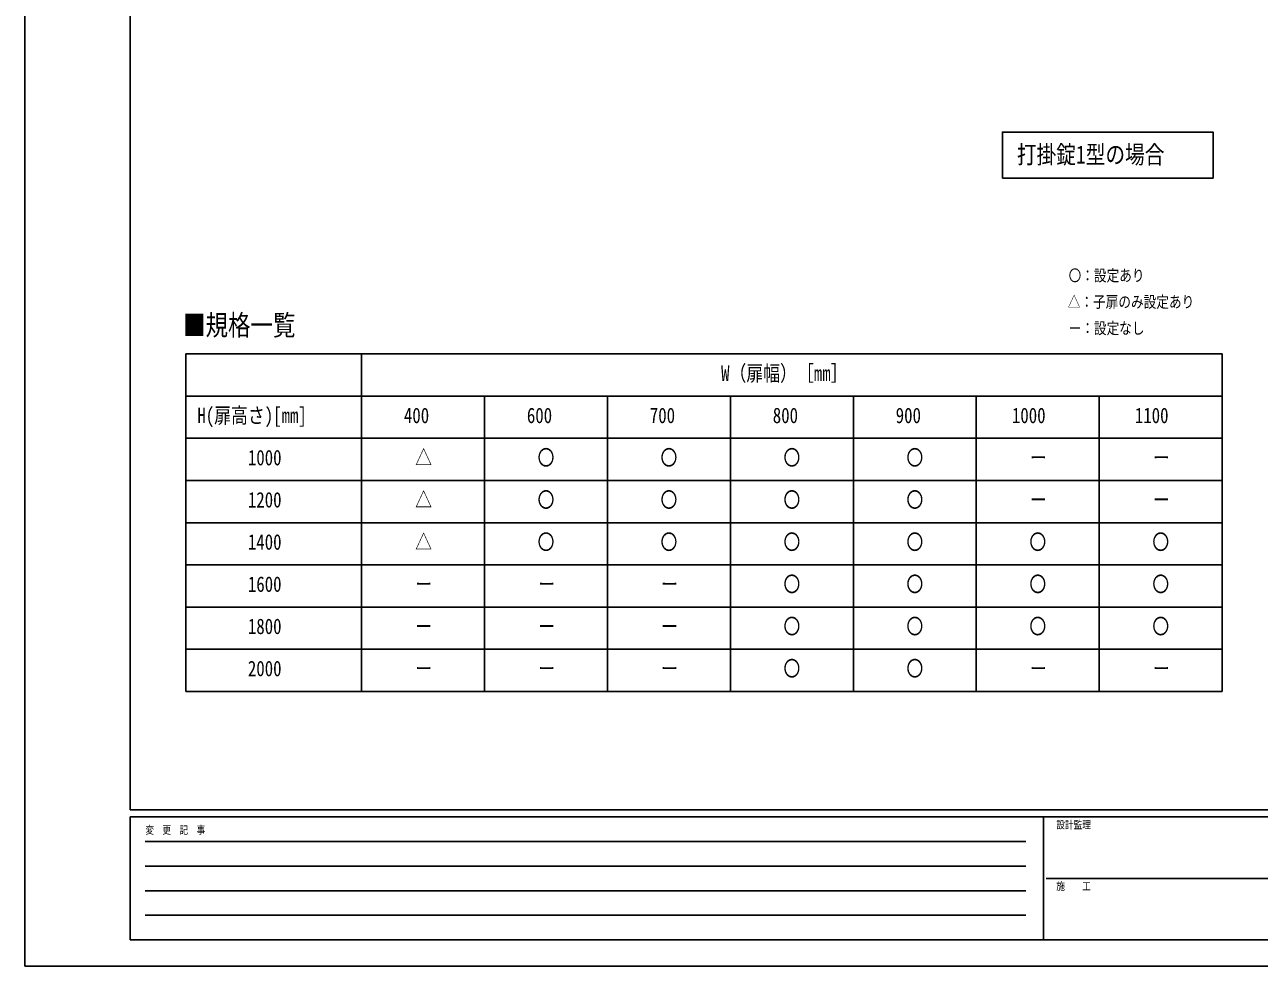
# Model space of a CAD drawing. Units: millimetres, scale not verified. Extents: x -4205 to 4205, y -2970 to 2970.
# Drawn here: x -4205 to -690, y -2970 to -291 of the extents above; entities that cross this region are included whole.
import ezdxf
from ezdxf.enums import TextEntityAlignment as Align

# ---------------------------------------------------------------- set-up
doc = ezdxf.new("R2010")
doc.units = ezdxf.units.MM
doc.header["$LTSCALE"] = 12
doc.layers.add('0-2_USER1', color=3, linetype='Continuous')
doc.layers.add('0-6_YKK_ZWAK', color=7, linetype='Continuous')
doc.styles.add('ＭＳ ゴシック', font='')
doc.styles.get('ＭＳ ゴシック').set_extended_font_data('MS Gothic')

msp = doc.modelspace()

# ---------------------------------------------------------------- linework, layer by layer
at = {"layer": '0-2_USER1'}
for p, q in [((-3745.98, -1228), (-795.98, -1228)), ((-3745.98, -1228), (-3745.98, -2188)), ((-3245.98, -1228), (-3245.98, -2188)), ((-795.98, -1228), (-795.98, -2188)), ((-3745.98, -1348), (-795.98, -1348)), ((-2895.98, -1348), (-2895.98, -2188)), ((-2545.98, -1348), (-2545.98, -2188)), ((-2195.98, -1348), (-2195.98, -2188)), ((-1845.98, -1348), (-1845.98, -2188)), ((-1495.98, -1348), (-1495.98, -2188)), ((-1145.98, -1348), (-1145.98, -2188)), ((-3745.98, -1468), (-795.98, -1468)), ((-3745.98, -1588), (-795.98, -1588)), ((-3745.98, -1708), (-795.98, -1708)), ((-3745.98, -1828), (-795.98, -1828)), ((-3745.98, -1948), (-795.98, -1948)), ((-3745.98, -2068), (-795.98, -2068)), ((-3745.98, -2188), (-795.98, -2188))]:
    msp.add_line(p, q, dxfattribs=at)
msp.add_lwpolyline([(-1421.59, -727.44), (-1421.59, -596.64), (-821.91, -596.64), (-821.91, -727.44)], close=True, dxfattribs=at)
at = {"layer": '0-6_YKK_ZWAK'}
for p, q in [((-3904.98, -2525), (-3904.98, 2775)), ((3895.02, -2525), (-3904.98, -2525)), ((-1304.98, -2545), (-3904.98, -2545)), ((-3904.98, -2895), (-3904.98, -2545)), ((-1304.98, -2545), (-1304.98, -2895)), ((-4.98, -2545), (-1304.98, -2545)), ((-3862.48, -2615), (-1354.98, -2615)), ((-3862.48, -2685), (-1354.98, -2685)), ((-1297.48, -2720), (-4.98, -2720)), ((-3862.48, -2755), (-1354.98, -2755)), ((-3862.48, -2825), (-1354.98, -2825)), ((-3904.98, -2895), (-1304.98, -2895)), ((-1304.98, -2895), (-4.98, -2895))]:
    msp.add_line(p, q, dxfattribs=at)
msp.add_lwpolyline([(-4205, -2970), (4205, -2970), (4205, 2970), (-4205, 2970)], close=True, dxfattribs=at)

# ---------------------------------------------------------------- texts
at = {"layer": '0-2_USER1', "style": 'ＭＳ ゴシック', "width": 0.8}
for s, height, p in [('打掛錠1型の場合', 51.32, (-1380.4, -701.64)), ('〇：設定あり', 32.99, (-1233.18, -1031.17)), ('△：子扉のみ設定あり', 32.99, (-1235.58, -1106.17)), ('■規格一覧', 58.65, (-3754.17, -1192.92)), ('ー：設定なし', 32.99, (-1233.18, -1181.17)), ('W（扉幅）［㎜］', 43.99, (-2222.58, -1318)), ('H(扉高さ)[mm]', 43.99, (-3713.58, -1438)), ('400', 43.99, (-3125.38, -1438)), ('600', 43.99, (-2775.38, -1438)), ('700', 43.99, (-2425.38, -1438)), ('800', 43.99, (-2075.38, -1438)), ('900', 43.99, (-1725.38, -1438)), ('1000', 43.99, (-1394.58, -1438)), ('1100', 43.99, (-1044.58, -1438)), ('1000', 43.99, (-3569.58, -1558)), ('△', 43.99, (-3093.38, -1558)), ('〇', 43.99, (-2744.98, -1558)), ('〇', 43.99, (-2394.98, -1558)), ('〇', 43.99, (-2044.98, -1558)), ('〇', 43.99, (-1694.98, -1558)), ('ー', 43.99, (-1343.38, -1558)), ('ー', 43.99, (-993.38, -1558)), ('△', 43.99, (-3093.38, -1678)), ('〇', 43.99, (-2744.98, -1678)), ('〇', 43.99, (-2394.98, -1678)), ('〇', 43.99, (-2044.98, -1678)), ('〇', 43.99, (-1694.98, -1678)), ('1200', 43.99, (-3569.58, -1678)), ('ー', 43.99, (-1343.38, -1678)), ('ー', 43.99, (-993.38, -1678)), ('1400', 43.99, (-3569.58, -1798)), ('△', 43.99, (-3093.38, -1798)), ('〇', 43.99, (-2744.98, -1798)), ('〇', 43.99, (-2394.98, -1798)), ('〇', 43.99, (-2044.98, -1798)), ('〇', 43.99, (-1694.98, -1798)), ('〇', 43.99, (-1344.98, -1798)), ('〇', 43.99, (-994.98, -1798)), ('1600', 43.99, (-3569.58, -1918)), ('〇', 43.99, (-2044.98, -1918)), ('〇', 43.99, (-1694.98, -1918)), ('〇', 43.99, (-1344.98, -1918)), ('〇', 43.99, (-994.98, -1918)), ('ー', 43.99, (-3093.38, -1918)), ('ー', 43.99, (-2743.38, -1918)), ('ー', 43.99, (-2393.38, -1918)), ('1800', 43.99, (-3569.58, -2038)), ('ー', 43.99, (-3093.38, -2038)), ('ー', 43.99, (-2743.38, -2038)), ('ー', 43.99, (-2393.38, -2038)), ('〇', 43.99, (-2044.98, -2038)), ('〇', 43.99, (-1694.98, -2038)), ('〇', 43.99, (-1344.98, -2038)), ('〇', 43.99, (-994.98, -2038)), ('2000', 43.99, (-3569.58, -2158)), ('〇', 43.99, (-2044.98, -2158)), ('〇', 43.99, (-1694.98, -2158)), ('ー', 43.99, (-3093.38, -2158)), ('ー', 43.99, (-2743.38, -2158)), ('ー', 43.99, (-2393.38, -2158)), ('ー', 43.99, (-1343.38, -2158)), ('ー', 43.99, (-993.38, -2158))]:
    msp.add_text(s, height=height, dxfattribs=at).set_placement(p, align=Align.BOTTOM_LEFT)
at = {"layer": '0-6_YKK_ZWAK', "style": 'ＭＳ ゴシック', "width": 0.8}
for s, p in [('設計監理', (-1268.31, -2585)), ('変  更  記  事', (-3861.31, -2600)), ('施\u3000\u3000工', (-1268.31, -2760))]:
    msp.add_text(s, height=21.99, dxfattribs=at).set_placement(p, align=Align.BOTTOM_LEFT)

doc.saveas('drawing.dxf')
